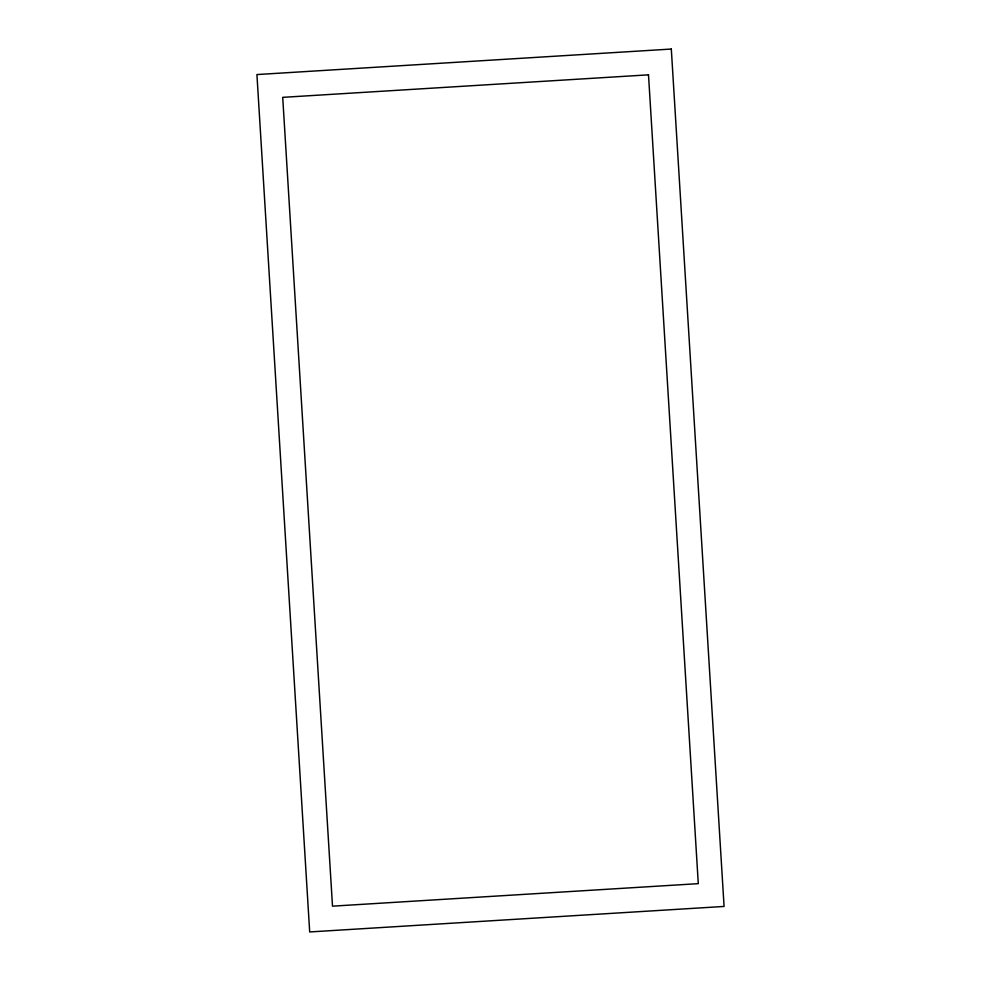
<?xml version="1.0" encoding="UTF-8"?>
<svg xmlns="http://www.w3.org/2000/svg" width="981" height="981" viewBox="0 0 981 981"><rect width="100%" height="100%" fill="white"/><g stroke="black" fill="none" stroke-linecap="round" stroke-linejoin="round"><path stroke-width="1.47" d="M671.311 49.05L256.924 74.556L309.689 931.95L724.076 906.444L671.311 49.05M648.502 74.838L282.712 97.352L332.498 906.162L698.288 883.648L648.502 74.838"/></g></svg>
